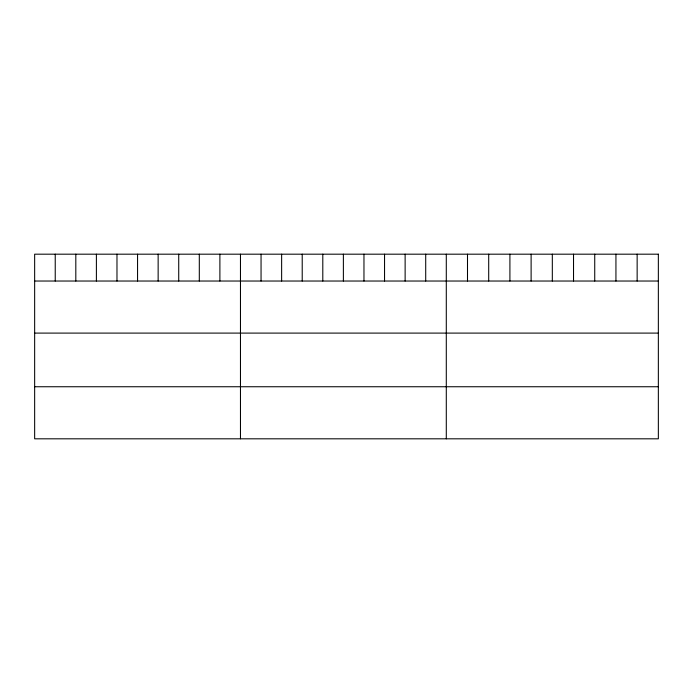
<?xml version="1.0" encoding="UTF-8"?>
<svg xmlns="http://www.w3.org/2000/svg" width="693" height="693" viewBox="0 0 693 693"><rect width="100%" height="100%" fill="white"/><g stroke="black" fill="none" stroke-linecap="round" stroke-linejoin="round"><path stroke-width="1.04" d="M34.65 281.029L658.35 281.029M34.65 333.099L658.35 333.099M34.65 386.746L658.35 386.746M637.144 254.184L637.144 281.029M615.938 254.184L615.938 281.029M594.733 254.184L594.733 281.029M573.527 254.184L573.527 281.029M552.321 254.184L552.321 281.029M531.115 254.184L531.115 281.029M509.909 254.184L509.909 281.029M488.704 254.184L488.704 281.029M467.498 254.184L467.498 281.029M446.292 254.184L446.292 438.816M425.71 254.184L425.71 281.029M405.128 254.184L405.128 281.029M384.546 254.184L384.546 281.029M363.964 254.184L363.964 281.029M343.381 254.184L343.381 281.029M322.799 254.184L322.799 281.029M302.217 254.184L302.217 281.029M281.635 254.184L281.635 281.029M261.053 254.184L261.053 281.029M240.471 254.184L240.471 438.816M219.889 254.184L219.889 281.029M199.307 254.184L199.307 281.029M178.725 254.184L178.725 281.029M158.143 254.184L158.143 281.029M137.56 254.184L137.56 281.029M116.978 254.184L116.978 281.029M96.396 254.184L96.396 281.029M75.814 254.184L75.814 281.029M55.232 254.184L55.232 281.029M658.35 254.184L34.65 254.184L34.65 438.816L658.35 438.816L658.35 254.184"/></g></svg>
